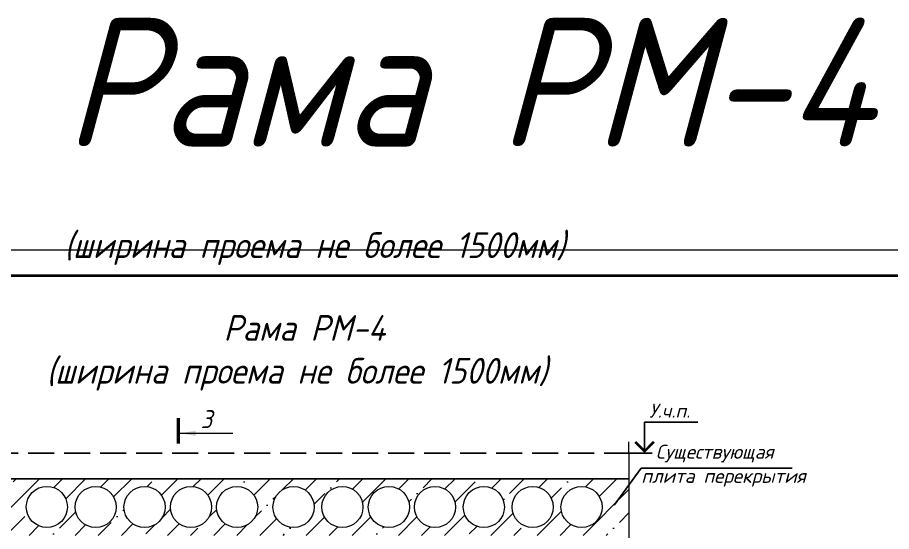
# Model space of a CAD drawing. Header units: millimetres. Extents: x 749182 to 2267578, y 70462 to 311449.
# Drawn here: x 2154211 to 2157610, y 178549 to 180547 of the extents above; entities that cross this region are included whole.
import ezdxf

# ---------------------------------------------------------------- set-up
doc = ezdxf.new("R2010")
doc.units = ezdxf.units.MM
doc.linetypes.add('GOST2.303 4', pattern=[7, 5, -2, 0])
for name, color, linetype, lineweight in [('1Стены', 252, 'Continuous', 25), ('монолит', 176, 'Continuous', 50), ('Размер', 7, 'Continuous', 13), ('штрих', 8, 'Continuous', 5), ('штриховка кирпич', 42, 'Continuous', 5)]:
    doc.layers.add(name, color=color, linetype=linetype, lineweight=lineweight)
doc.layers.add('Текст', color=7, linetype='Continuous')
doc.styles.add('GOST', font='', dxfattribs={"width": 0.8, "oblique": 10})
doc.styles.add('GOST 2.304_new', font='isocpeur.ttf', dxfattribs={"width": 0.9, "oblique": 15})
doc.styles.add('М2', font='isocpeui.ttf')
doc.styles.get('GOST').set_extended_font_data('GOST type A')

# ---------------------------------------------------------------- blocks, each defined once
blk = doc.blocks.new('*U713')
at = {"color": 44, "lineweight": 20, "ltscale": 10}
blk.add_line((594, 420), (0, 420), dxfattribs=at)
at = {"color": 137, "lineweight": 35, "ltscale": 10}
blk.add_line((589, 415), (20, 415), dxfattribs=at)
at = {"color": 44, "lineweight": 13, "style": 'GOST', "oblique": 10, "width": 0.8}
for tag in ['ФОРМАТВЕРТ', 'ФОРМАТГОРИЗ']:
    blk.add_attdef(tag, (542.98, 1.6), '', height=2, dxfattribs=at)

msp = doc.modelspace()

# ---------------------------------------------------------------- hatches: boundary and pattern name
at = {"layer": 'штрих', "lineweight": 13, "ltscale": 100}
h = msp.add_hatch(dxfattribs=at)
h.set_pattern_fill('ANSI35', color=256, scale=20)
h.set_pattern_definition([(45, (2094161.55, 176451.33), (-89.80256, 89.80256), []), (45, (2094251.35, 176451.33), (-89.80256, 89.80256), [158.75, -31.75, 0, -31.75])])
h.paths.add_polyline_path([(2156589.2641, 178753.475), (2153689.1474, 178753.475), (2153689.1474, 178721.8476, -0.824670523), (2153689.1474, 178564.7751), (2153689.1474, 178533.475), (2156589.2641, 178533.475)])
h.paths.add_polyline_path([(2155364.9786, 178643.775, -1), (2155204.9786, 178643.775, -1)], flags=16)
h.paths.add_polyline_path([(2155145.4931, 178643.775, -1), (2154985.4931, 178643.775, -1)], flags=16)
h.paths.add_polyline_path([(2154966.1079, 178643.775, -1), (2154806.1079, 178643.775, -1)], flags=16)
h.paths.add_polyline_path([(2155554.9786, 178643.775, -1), (2155394.9786, 178643.775, -1)], flags=16)
h.paths.add_polyline_path([(2154785.4931, 178643.775, -1), (2154625.4931, 178643.775, -1)], flags=16)
h.paths.add_polyline_path([(2155735.5934, 178643.775, -1), (2155575.5934, 178643.775, -1)], flags=16)
h.paths.add_polyline_path([(2155914.9786, 178643.775, -1), (2155754.9786, 178643.775, -1)], flags=16)
h.paths.add_polyline_path([(2154595.4931, 178643.775, -1), (2154435.4931, 178643.775, -1)], flags=16)
h.paths.add_polyline_path([(2156104.9786, 178643.775, -1), (2155944.9786, 178643.775, -1)], flags=16)
h.paths.add_polyline_path([(2154405.4945, 178644.2386, -1), (2154245.4945, 178644.2386, -1)], flags=16)
h.paths.add_polyline_path([(2156294.9786, 178643.775, -1), (2156134.9786, 178643.775, -1)], flags=16)
h.paths.add_polyline_path([(2154133.9113, 178644.2386, -1), (2153973.9113, 178644.2386, -1)], flags=16)
h.paths.add_polyline_path([(2156484.9786, 178643.775, -1), (2156324.9786, 178643.775, -1)], flags=16)
h.paths.add_polyline_path([(2153943.9126, 178643.775, -1), (2153783.9126, 178643.775, -1)], flags=16)

# ---------------------------------------------------------------- linework, layer by layer
at = {"linetype": 'Continuous', "ltscale": 20}
for p, q in [((2156649.9246, 178853.475), (2156649.9246, 178973.475)), ((2156649.9246, 178973.475), (2156857.5721, 178973.475)), ((2156529.1427, 178853.475), (2156679.9246, 178853.475))]:
    msp.add_line(p, q, dxfattribs=at)
at = {"ltscale": 100}
for p, q in [((2156532.0665, 178651.6826), (2156637.0968, 178795.0066)), ((2156637.0968, 178795.0066), (2157223.9959, 178795.0066))]:
    msp.add_line(p, q, dxfattribs=at)
at = {"color": 0, "linetype": 'Continuous', "ltscale": 20, "const_width": 10}
msp.add_lwpolyline([(2156613.4601, 178897.0105), (2156649.9246, 178860.5461), (2156686.3891, 178897.0105)], dxfattribs=at)
at = {"layer": '1Стены', "color": 0, "linetype": 'GOST2.303 4', "ltscale": 20}
msp.add_line((2153693.4454, 178853.475), (2156589.2641, 178853.475), dxfattribs=at)
at = {"layer": 'монолит', "color": 0, "lineweight": 25, "ltscale": 100}
msp.add_line((2153689.1474, 178753.475), (2156589.2641, 178753.475), dxfattribs=at)
at = {"layer": 'Размер', "linetype": 'Continuous', "ltscale": 20}
msp.add_line((2154843.8442, 178930.4527), (2155049.4665, 178930.4527), dxfattribs=at)
at = {"layer": 'Размер', "color": 0, "linetype": 'Continuous', "ltscale": 20, "const_width": 14}
msp.add_lwpolyline([(2154836.8442, 178990.4527), (2154836.8442, 178890.4527)], dxfattribs=at)
at = {"layer": 'Размер', "linetype": 'Continuous', "ltscale": 20}
msp.add_solid([(2154843.8442, 178930.4527), (2154903.9342, 178940.5083), (2154903.9342, 178920.3971)], dxfattribs=at)
at = {"layer": 'штрих', "ltscale": 100}
for centre in [(2154325.4945, 178644.2386), (2154515.4931, 178643.775), (2154705.4931, 178643.775), (2154886.1079, 178643.775), (2155065.4931, 178643.775), (2155284.9786, 178643.775), (2155474.9786, 178643.775), (2155655.5934, 178643.775), (2155834.9786, 178643.775), (2156024.9786, 178643.775), (2156214.9786, 178643.775), (2156404.9786, 178643.775)]:
    msp.add_circle(centre, 80, dxfattribs=at)
at = {"layer": 'штриховка кирпич', "color": 0, "linetype": 'Continuous', "ltscale": 15}
msp.add_line((2156589.2641, 178851.7232), (2156589.2641, 178896.7232), dxfattribs=at)
msp.add_lwpolyline([(2156589.2641, 178851.7232), (2156589.2641, 177312.2501), (2156645.5141, 177299.1251), (2156453.0141, 177272.8751), (2156589.2641, 177259.7501), (2156589.2641, 175305.4109)], dxfattribs=at)

# ---------------------------------------------------------------- block references
at = {"xscale": 20, "yscale": 20, "zscale": 20}
msp.add_blockref('*U713', (2152387.0947, 171242.3775), dxfattribs=at)

# ---------------------------------------------------------------- texts
at = {"layer": 'Размер', "linetype": 'Continuous', "ltscale": 20, "style": 'GOST 2.304_new', "oblique": 15, "width": 0.9}
msp.add_text('3', height=70, dxfattribs=at).set_placement((2154923.8442, 178950.4527))
at = {"layer": 'Текст', "ltscale": 20, "style": 'М2'}
for s, p in [('У.ч.п.', (2156667.9246, 178991.475)), ('Существующая', (2156693.5943, 178831.6924)), ('плита перекрытия', (2156637.0968, 178737.6924))]:
    msp.add_text(s, height=54, dxfattribs=at).set_placement(p)
at = {"layer": 'Текст', "lineweight": 30, "ltscale": 20, "char_height": 100, "attachment_point": 1, "style": 'GOST 2.304_new'}
for s, width, insert in [('\\pi756.73675;{\\H5x;Рама РМ-4 \\P\\pi1399.34583;}(ширина проема {\\A1;не более 1500мм})', 4841.422699, (2153636.1681, 180545.3931)), ('\\pi1376.21212;Рама РМ-4 \\P\\pi687.64152;(ширина проема {\\A1;не более 1500мм})', 3418.014076, (2153636.1681, 179390.0803))]:
    msp.add_mtext_dynamic_manual_height_columns(s, width=width, gutter_width=125, heights=[0], dxfattribs=dict(at, insert=insert))

doc.saveas('drawing.dxf')
